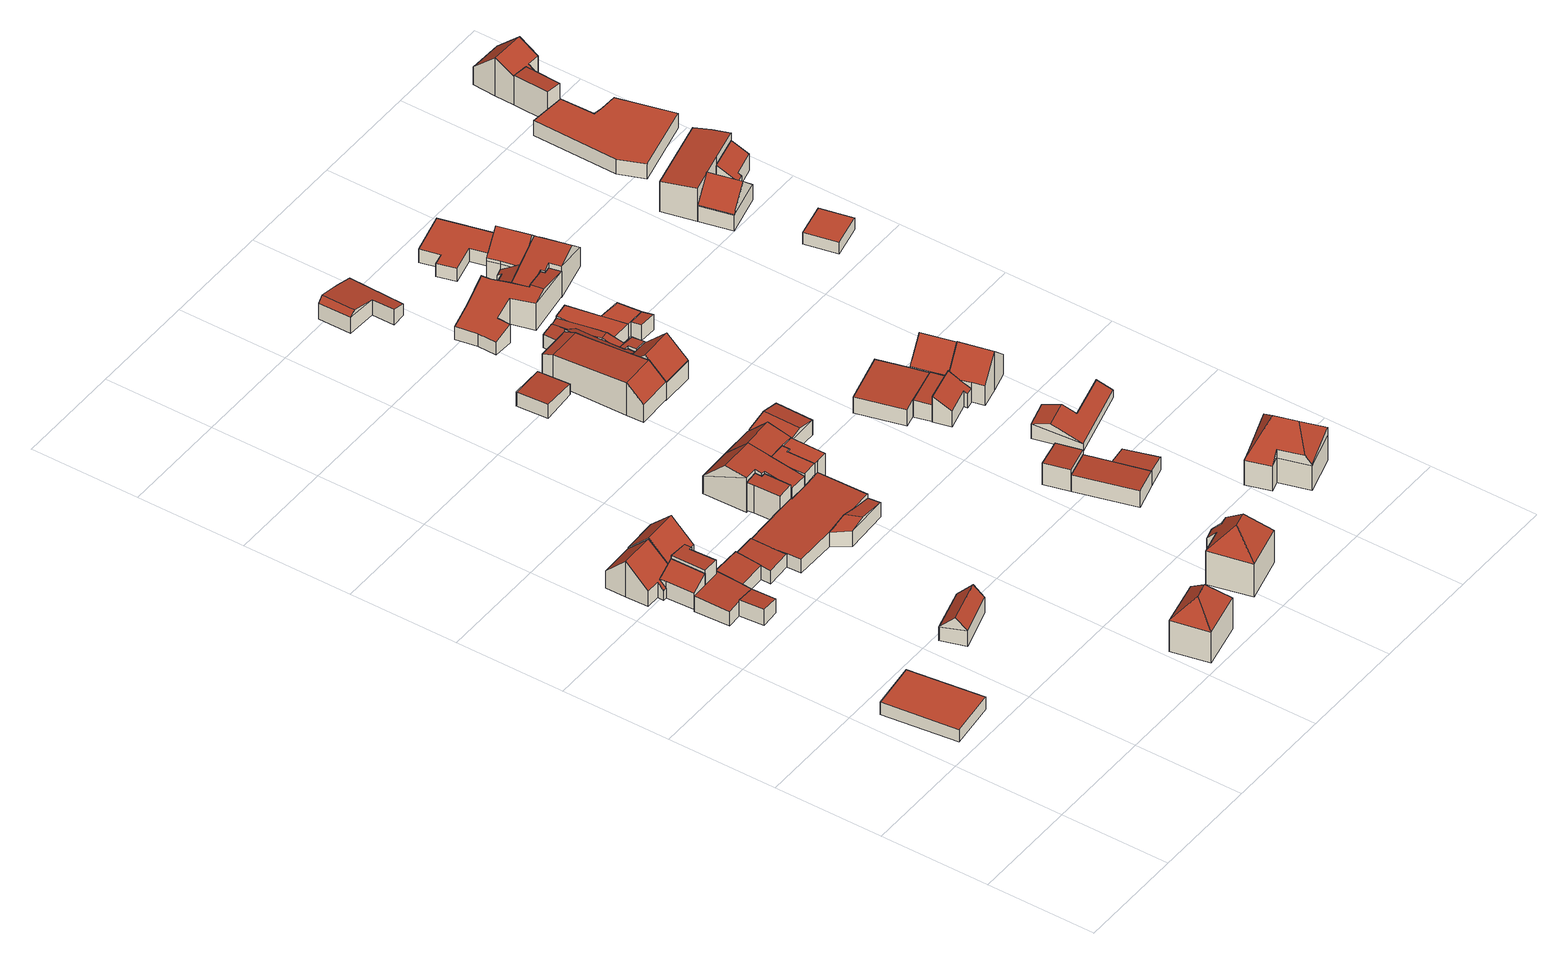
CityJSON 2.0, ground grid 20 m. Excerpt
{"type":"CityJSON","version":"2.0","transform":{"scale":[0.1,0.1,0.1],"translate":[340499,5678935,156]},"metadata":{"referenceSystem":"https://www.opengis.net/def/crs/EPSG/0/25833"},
"CityObjects":{
"building1":{"type":"Building","attributes":{"Dachtyp_tdc":"tdcPolyFlatRoof","Gemeindeschluessel":14729160,"Dachneigung":0,"QualitaetDacherkennung":52,"Geometrietyp2DReferenz":"3000","function":"31001_9998","roofType":"1000","measuredHeight":2.49},"geometry":[{"type":"MultiSurface","lod":"2","boundaries":[[[0,1,2,3]],[[1,4,5,2]],[[4,6,7,5]],[[6,0,3,7]],[[6,4,1,0]],[[3,2,5,7]]],"semantics":{"surfaces":[{"type":"WallSurface"},{"type":"RoofSurface"},{"type":"GroundSurface"}],"values":[0,0,0,0,1,2]}}]},
"building2":{"type":"Building","attributes":{"Gemeindeschluessel":14729160,"Geometrietyp2DReferenz":"3000","function":"31001_9998","roofType":"9999"},"children":["building2-1","building2-2"]},
"building2-1":{"type":"BuildingPart","attributes":{"Dachtyp_tdc":"tdcGableRoof","Dachneigung":44.66,"QualitaetDacherkennung":89,"Geometrietyp2DReferenz":"3000","roofType":"3100","measuredHeight":7.26},"parents":["building2"],"geometry":[{"type":"MultiSurface","lod":"2","boundaries":[[[8,9,10,11]],[[9,12,13,10]],[[12,14,15,13]],[[14,16,17,15]],[[16,18,19,17]],[[18,20,21,19]],[[20,22,23,21]],[[22,24,25,23]],[[22,20,18,16]],[[16,14,12,9,8,26,24,22]],[[11,10,13,15,17,19,21,23,25,27]],[[27,25,24,26]],[[8,11,27,26]]],"semantics":{"surfaces":[{"type":"WallSurface"},{"type":"RoofSurface"},{"type":"GroundSurface"},{"type":"ClosureSurface"}],"values":[0,0,0,0,0,0,0,0,1,1,2,3,3]}}]},
"building2-2":{"type":"BuildingPart","attributes":{"Dachtyp_tdc":"tdcPolyFlatRoof","Dachneigung":30.08,"QualitaetDacherkennung":95,"Geometrietyp2DReferenz":"3000","roofType":"2100","measuredHeight":5.11},"parents":["building2"],"geometry":[{"type":"MultiSurface","lod":"2","boundaries":[[[28,29,30,25,24]],[[29,31,32,30]],[[31,33,8,11,32]],[[33,31,29,28,34]],[[27,25,30,32,11]],[[24,26,34,28]],[[24,25,27,26]],[[26,8,33,34]],[[26,27,11,8]]],"semantics":{"surfaces":[{"type":"WallSurface"},{"type":"RoofSurface"},{"type":"GroundSurface"},{"type":"ClosureSurface"}],"values":[0,0,0,1,2,0,3,0,3]}}]},
"building3":{"type":"Building","attributes":{"Gemeindeschluessel":14729160,"Geometrietyp2DReferenz":"3000","function":"31001_9998","roofType":"9999"},"children":["building3-1","building3-2"]},
"building3-1":{"type":"BuildingPart","attributes":{"Dachtyp_tdc":"tdcGableRoof","Dachneigung":44.74,"QualitaetDacherkennung":90,"Geometrietyp2DReferenz":"3000","roofType":"3100","measuredHeight":7.7},"parents":["building3"],"geometry":[{"type":"MultiSurface","lod":"2","boundaries":[[[35,36,37,38]],[[36,39,40,37]],[[41,42,43,44]],[[42,35,38,43]],[[35,42,45,46]],[[41,39,36,46,45]],[[45,42,41]],[[35,46,36]],[[38,37,40,44,43]],[[44,40,39,41]]],"semantics":{"surfaces":[{"type":"WallSurface"},{"type":"RoofSurface"},{"type":"GroundSurface"},{"type":"ClosureSurface"}],"values":[0,0,0,0,1,1,0,0,2,3]}}]},
"building3-2":{"type":"BuildingPart","attributes":{"Dachtyp_tdc":"tdcPolyFlatRoof","Dachneigung":3.43,"QualitaetDacherkennung":86,"Geometrietyp2DReferenz":"3000","roofType":"2100","measuredHeight":5.94},"parents":["building3"],"geometry":[{"type":"MultiSurface","lod":"2","boundaries":[[[47,48,49,40,39]],[[48,50,51,49]],[[50,52,53,51]],[[52,54,55,53]],[[54,56,41,44,55]],[[56,54,52,50,48,47]],[[40,49,51,53,55,44]],[[47,39,41,56]],[[39,40,44,41]]],"semantics":{"surfaces":[{"type":"WallSurface"},{"type":"RoofSurface"},{"type":"GroundSurface"},{"type":"ClosureSurface"}],"values":[0,0,0,0,0,1,2,0,3]}}]},
"building4":{"type":"Building","attributes":{"Gemeindeschluessel":14729160,"Dachtyp_tdc":"tdcGableRoof","Dachneigung":44.25,"QualitaetDacherkennung":59,"Geometrietyp2DReferenz":"3000","function":"31001_9998","roofType":"3100","measuredHeight":5.22},"geometry":[{"type":"MultiSurface","lod":"2","boundaries":[[[57,58,59,60]],[[58,61,62,59]],[[61,63,64,62]],[[63,57,60,64]],[[61,58,65]],[[57,63,66]],[[58,57,66,65]],[[63,61,65,66]],[[60,59,62,64]]],"semantics":{"surfaces":[{"type":"WallSurface"},{"type":"RoofSurface"},{"type":"GroundSurface"}],"values":[0,0,0,0,0,0,1,1,2]}}]},
"building5":{"type":"Building","attributes":{"Gemeindeschluessel":14729160,"Geometrietyp2DReferenz":"3000","function":"31001_9998","roofType":"9999"},"children":["building5-1","building5-2","building5-3","building5-4","building5-5","building5-6","building5-7"]},
"building5-1":{"type":"BuildingPart","attributes":{"Dachtyp_tdc":"tdcPolyFlatRoof","Dachneigung":4.01,"QualitaetDacherkennung":98,"Geometrietyp2DReferenz":"3000","roofType":"2100","measuredHeight":5.88},"parents":["building5"],"geometry":[{"type":"MultiSurface","lod":"2","boundaries":[[[67,68,69,70,71]],[[68,72,73,69]],[[72,74,75,73]],[[74,76,77,75]],[[76,78,79,77]],[[78,80,81,82,79]],[[80,78,76,74,72,68,67]],[[70,69,73,75,77,79,82]],[[67,71,81,80]],[[71,70,82,81]]],"semantics":{"surfaces":[{"type":"WallSurface"},{"type":"RoofSurface"},{"type":"GroundSurface"},{"type":"ClosureSurface"}],"values":[0,0,0,0,0,0,1,2,0,3]}}]},
"building5-2":{"type":"BuildingPart","attributes":{"Dachtyp_tdc":"tdcPolyFlatRoof","Dachneigung":2.59,"QualitaetDacherkennung":65,"Geometrietyp2DReferenz":"3000","roofType":"2100","measuredHeight":3.48},"parents":["building5"],"geometry":[{"type":"MultiSurface","lod":"2","boundaries":[[[83,71,70,84]],[[81,85,86,82]],[[85,87,88,86]],[[87,89,90,88]],[[89,91,92,90]],[[91,93,94,92]],[[93,95,96,97,94]],[[98,99,100,101]],[[98,102,103,104,99]],[[105,106,102,98,101,107,108,95,93,91,89,87,85,81,71,83]],[[84,70,82,86,88,90,92,94,97,100,99,104,109]],[[82,70,71,81]],[[108,96,95]],[[101,100,97,96]],[[101,96,108,107]],[[106,103,102]],[[105,109,104,103,106]],[[84,109,105,83]]],"semantics":{"surfaces":[{"type":"WallSurface"},{"type":"RoofSurface"},{"type":"GroundSurface"},{"type":"ClosureSurface"}],"values":[0,0,0,0,0,0,0,0,0,1,2,3,0,3,3,0,3,3]}}]},
"building5-3":{"type":"BuildingPart","attributes":{"Dachtyp_tdc":"tdcGableRoof","Dachneigung":10.36,"QualitaetDacherkennung":60,"Geometrietyp2DReferenz":"3000","roofType":"3100","measuredHeight":3.7},"parents":["building5"],"geometry":[{"type":"MultiSurface","lod":"2","boundaries":[[[96,110,111,97]],[[110,112,113,111]],[[112,101,100,113]],[[112,110,114]],[[110,96,108,115,114]],[[101,112,114,115,107]],[[97,111,113,100]],[[96,97,100,101]],[[107,115,108]],[[101,107,108,96]]],"semantics":{"surfaces":[{"type":"WallSurface"},{"type":"RoofSurface"},{"type":"GroundSurface"},{"type":"ClosureSurface"}],"values":[0,0,0,0,1,1,2,3,0,3]}}]},
"building5-4":{"type":"BuildingPart","attributes":{"Dachtyp_tdc":"tdcPolyFlatRoof","Dachneigung":4.79,"QualitaetDacherkennung":87,"Geometrietyp2DReferenz":"3000","roofType":"2100","measuredHeight":3.18},"parents":["building5"],"geometry":[{"type":"MultiSurface","lod":"2","boundaries":[[[116,117,118,119]],[[117,120,121,122,118]],[[123,116,119,124]],[[123,120,117,116]],[[119,118,122,124]],[[123,121,120]],[[123,124,122,121]]],"semantics":{"surfaces":[{"type":"WallSurface"},{"type":"RoofSurface"},{"type":"GroundSurface"},{"type":"ClosureSurface"}],"values":[0,0,0,1,2,0,3]}}]},
"building5-5":{"type":"BuildingPart","attributes":{"Dachtyp_tdc":"tdcPolyFlatRoof","Dachneigung":2.57,"QualitaetDacherkennung":81,"Geometrietyp2DReferenz":"3000","roofType":"2100","measuredHeight":2.87},"parents":["building5"],"geometry":[{"type":"MultiSurface","lod":"2","boundaries":[[[103,125,126,104]],[[125,127,128,126]],[[129,130,84,131]],[[130,83,84]],[[132,130,129,127,125,103,106]],[[104,126,128,131,84,109]],[[131,128,127,129]],[[132,105,83,130]],[[105,109,84,83]],[[106,105,132]],[[103,104,109,105,106]]],"semantics":{"surfaces":[{"type":"WallSurface"},{"type":"RoofSurface"},{"type":"GroundSurface"},{"type":"ClosureSurface"}],"values":[0,0,0,0,1,2,3,0,3,0,3]}}]},
"building5-6":{"type":"BuildingPart","attributes":{"Dachtyp_tdc":"tdcPolyFlatRoof","Dachneigung":2.73,"QualitaetDacherkennung":83,"Geometrietyp2DReferenz":"3000","roofType":"2100","measuredHeight":3.48},"parents":["building5"],"geometry":[{"type":"MultiSurface","lod":"2","boundaries":[[[133,134,135,136]],[[134,137,138,135]],[[137,139,140,138]],[[141,142,143]],[[141,123,124,142]],[[121,144,145,122]],[[144,146,147,145]],[[146,148,149,147]],[[148,150,151,149]],[[150,152,153,151]],[[152,154,155,153]],[[154,133,136,155]],[[154,152,150,148,146,144,121,123,141,156,157,158,139,137,134,133]],[[136,135,138,140,159,160,142,124,122,145,147,149,151,153,155]],[[159,140,139,158]],[[157,160,159,158]],[[141,143,156]],[[160,157,156,143,142]],[[122,124,123,121]]],"semantics":{"surfaces":[{"type":"WallSurface"},{"type":"RoofSurface"},{"type":"GroundSurface"},{"type":"ClosureSurface"}],"values":[0,0,0,0,0,0,0,0,0,0,0,0,1,2,3,3,0,3,3]}}]},
"building5-7":{"type":"BuildingPart","attributes":{"Dachtyp_tdc":"tdcPolyFlatRoof","Dachneigung":5.09,"QualitaetDacherkennung":87,"Geometrietyp2DReferenz":"3000","roofType":"2100","measuredHeight":3.26},"parents":["building5"],"geometry":[{"type":"MultiSurface","lod":"2","boundaries":[[[161,143,142,128,127]],[[162,163,129,131,140,139]],[[162,164,156,143,161,163]],[[131,128,142,160,159,140]],[[161,127,129,163]],[[127,128,131,129]],[[158,157,156,164]],[[158,159,160,157]],[[160,142,143,156,157]],[[139,158,164,162]],[[139,140,159,158]]],"semantics":{"surfaces":[{"type":"WallSurface"},{"type":"RoofSurface"},{"type":"GroundSurface"},{"type":"ClosureSurface"}],"values":[0,0,1,2,0,3,0,3,3,0,3]}}]},
"building6":{"type":"Building","attributes":{"Dachtyp_tdc":"tdcHipRoof","Gemeindeschluessel":14729160,"Dachneigung":46.12,"QualitaetDacherkennung":75,"Geometrietyp2DReferenz":"3000","function":"31001_9998","roofType":"3200","measuredHeight":10.06},"geometry":[{"type":"MultiSurface","lod":"2","boundaries":[[[165,166,167,168]],[[166,169,170,167]],[[169,171,172,170]],[[171,165,168,172]],[[169,166,173]],[[165,171,174]],[[166,165,174,173]],[[171,169,173,174]],[[168,167,170,172]]],"semantics":{"surfaces":[{"type":"WallSurface"},{"type":"RoofSurface"},{"type":"GroundSurface"}],"values":[0,0,0,0,1,1,1,1,2]}}]},
"building7":{"type":"Building","attributes":{"Dachtyp_tdc":"tdcFreeFormRoof","Gemeindeschluessel":14729160,"Dachneigung":10.23,"QualitaetDacherkennung":40,"Geometrietyp2DReferenz":"3000","function":"31001_9998","roofType":"5000","measuredHeight":7.68},"geometry":[{"type":"MultiSurface","lod":"2","boundaries":[[[175,176,177,178]],[[176,179,180,177]],[[179,181,182,180]],[[181,183,184,182]],[[183,185,186,184]],[[185,187,188,186]],[[187,189,190,188]],[[189,191,192,190]],[[191,175,178,192]],[[183,181,179,193,194,191,189,187,185]],[[194,193,176,175]],[[179,176,193]],[[175,191,194]],[[178,177,180,182,184,186,188,190,192]]],"semantics":{"surfaces":[{"type":"WallSurface"},{"type":"RoofSurface"},{"type":"GroundSurface"}],"values":[0,0,0,0,0,0,0,0,0,1,1,0,0,2]}}]},
"building8":{"type":"Building","attributes":{"Gemeindeschluessel":14729160,"Geometrietyp2DReferenz":"3000","function":"31001_9998","roofType":"9999"},"children":["building8-1","building8-2"]},
"building8-1":{"type":"BuildingPart","attributes":{"Dachtyp_tdc":"tdcPolyFlatRoof","Dachneigung":0,"QualitaetDacherkennung":99,"Geometrietyp2DReferenz":"3000","roofType":"1000","measuredHeight":6.46},"parents":["building8"],"geometry":[{"type":"MultiSurface","lod":"2","boundaries":[[[195,196,197,198,199]],[[200,201,202,203,204]],[[200,205,206,201]],[[205,207,208,206]],[[207,195,199,208]],[[207,205,200,204,196,195]],[[199,198,202,201,206,208]],[[203,202,198,197]],[[204,203,197,196]]],"semantics":{"surfaces":[{"type":"WallSurface"},{"type":"RoofSurface"},{"type":"GroundSurface"},{"type":"ClosureSurface"}],"values":[0,0,0,0,0,1,2,3,3]}}]},
"building8-2":{"type":"BuildingPart","attributes":{"Dachtyp_tdc":"tdcGableRoof","Dachneigung":44.91,"QualitaetDacherkennung":93,"Geometrietyp2DReferenz":"3000","roofType":"3100","measuredHeight":7.45},"parents":["building8"],"geometry":[{"type":"MultiSurface","lod":"2","boundaries":[[[209,210,211,212]],[[210,203,202,211]],[[197,176,213,198]],[[176,209,212,213]],[[176,214,215,209]],[[204,216,215,214,196]],[[197,196,214,176]],[[210,216,204,203]],[[209,215,216,210]],[[212,211,202,198,213]],[[198,202,203,197]],[[203,204,196,197]]],"semantics":{"surfaces":[{"type":"WallSurface"},{"type":"RoofSurface"},{"type":"GroundSurface"},{"type":"ClosureSurface"}],"values":[0,0,0,0,1,1,0,0,0,2,3,3]}}]},
"building9":{"type":"Building","attributes":{"Dachtyp_tdc":"tdcPolyFlatRoof","Gemeindeschluessel":14729160,"Dachneigung":0,"QualitaetDacherkennung":66,"Geometrietyp2DReferenz":"3000","function":"31001_9998","roofType":"1000","measuredHeight":5.79},"geometry":[{"type":"MultiSurface","lod":"2","boundaries":[[[217,218,219,92]],[[218,220,221,219]],[[220,222,223,221]],[[222,224,225,223]],[[224,226,227,225]],[[226,228,94,227]],[[228,217,92,94]],[[228,226,224,222,220,218,217]],[[92,219,221,223,225,227,94]]],"semantics":{"surfaces":[{"type":"WallSurface"},{"type":"RoofSurface"},{"type":"GroundSurface"}],"values":[0,0,0,0,0,0,0,1,2]}}]},
"building10":{"type":"Building","attributes":{"Dachtyp_tdc":"tdcHipRoof","Gemeindeschluessel":14729160,"Dachneigung":45.1,"QualitaetDacherkennung":63,"Geometrietyp2DReferenz":"3000","function":"31001_9998","roofType":"3200","measuredHeight":10.69},"geometry":[{"type":"MultiSurface","lod":"2","boundaries":[[[229,230,231,232]],[[230,233,234,231]],[[233,235,236,234]],[[235,237,238,236]],[[237,239,240,238]],[[239,241,242,240]],[[241,243,244,242]],[[243,229,232,244]],[[239,237,245]],[[235,233,246]],[[237,235,246,245]],[[233,230,229,243,241,239,245,246]],[[232,231,234,236,238,240,242,244]]],"semantics":{"surfaces":[{"type":"WallSurface"},{"type":"RoofSurface"},{"type":"GroundSurface"}],"values":[0,0,0,0,0,0,0,0,1,1,1,1,2]}}]},
"building11":{"type":"Building","attributes":{"Dachtyp_tdc":"tdcPolyFlatRoof","Gemeindeschluessel":14729160,"Dachneigung":5.18,"QualitaetDacherkennung":66,"Geometrietyp2DReferenz":"3000","function":"31001_9998","roofType":"2100","measuredHeight":2.78},"geometry":[{"type":"MultiSurface","lod":"2","boundaries":[[[247,248,249,250]],[[248,251,252,249]],[[251,253,254,252]],[[253,247,250,254]],[[253,251,248,247]],[[250,249,252,254]]],"semantics":{"surfaces":[{"type":"WallSurface"},{"type":"RoofSurface"},{"type":"GroundSurface"}],"values":[0,0,0,0,1,2]}}]},
"building12":{"type":"Building","attributes":{"Dachtyp_tdc":"tdcGableRoof","Gemeindeschluessel":14729160,"Dachneigung":15.88,"QualitaetDacherkennung":86,"Geometrietyp2DReferenz":"3000","function":"31001_9998","roofType":"3100","measuredHeight":3.77},"geometry":[{"type":"MultiSurface","lod":"2","boundaries":[[[255,256,257,258]],[[256,259,260,257]],[[259,261,262,260]],[[261,255,258,262]],[[259,256,263]],[[255,261,264]],[[256,255,264,263]],[[261,259,263,264]],[[258,257,260,262]]],"semantics":{"surfaces":[{"type":"WallSurface"},{"type":"RoofSurface"},{"type":"GroundSurface"}],"values":[0,0,0,0,0,0,1,1,2]}}]},
"building13":{"type":"Building","attributes":{"Dachtyp_tdc":"tdcCutGableRoof","Gemeindeschluessel":14729160,"Dachneigung":3.29,"QualitaetDacherkennung":77,"Geometrietyp2DReferenz":"3000","function":"31001_9998","roofType":"9999","measuredHeight":6.58},"geometry":[{"type":"MultiSurface","lod":"2","boundaries":[[[265,266,267,268]],[[266,269,270,267]],[[269,271,272,270]],[[271,273,274,272]],[[273,275,276,274]],[[275,277,278,276]],[[277,279,280,278]],[[279,281,282,280]],[[281,283,284,282]],[[283,265,268,284]],[[271,269,266,265]],[[279,277,275,273]],[[265,283,281,279,273,271]],[[268,267,270,272,274,276,278,280,282,284]]],"semantics":{"surfaces":[{"type":"WallSurface"},{"type":"RoofSurface"},{"type":"GroundSurface"}],"values":[0,0,0,0,0,0,0,0,0,0,1,1,1,2]}}]},
"building14":{"type":"Building","attributes":{"Dachtyp_tdc":"tdcPolyFlatRoof","Gemeindeschluessel":14729160,"Dachneigung":4.86,"QualitaetDacherkennung":86,"Geometrietyp2DReferenz":"3000","function":"31001_9998","roofType":"2100","measuredHeight":3.41},"geometry":[{"type":"MultiSurface","lod":"2","boundaries":[[[285,286,287,288]],[[286,289,290,287]],[[289,291,292,290]],[[291,293,294,292]],[[293,285,288,294]],[[293,291,289,286,285]],[[288,287,290,292,294]]],"semantics":{"surfaces":[{"type":"WallSurface"},{"type":"RoofSurface"},{"type":"GroundSurface"}],"values":[0,0,0,0,0,1,2]}}]},
"building15":{"type":"Building","attributes":{"Dachtyp_tdc":"tdcPolyFlatRoof","Gemeindeschluessel":14729160,"Dachneigung":4.47,"QualitaetDacherkennung":78,"Geometrietyp2DReferenz":"3000","function":"31001_9998","roofType":"2100","measuredHeight":4.34},"geometry":[{"type":"MultiSurface","lod":"2","boundaries":[[[295,296,297,298]],[[296,299,290,297]],[[299,300,287,290]],[[300,295,298,287]],[[300,299,296,295]],[[298,297,290,287]]],"semantics":{"surfaces":[{"type":"WallSurface"},{"type":"RoofSurface"},{"type":"GroundSurface"}],"values":[0,0,0,0,1,2]}}]},
"building16":{"type":"Building","attributes":{"Dachtyp_tdc":"tdcFreeFormRoof","Gemeindeschluessel":14729160,"Dachneigung":13.84,"QualitaetDacherkennung":41,"Geometrietyp2DReferenz":"3000","function":"31001_9998","roofType":"5000","measuredHeight":4.26},"geometry":[{"type":"MultiSurface","lod":"2","boundaries":[[[301,302,303,304]],[[302,305,306,303]],[[305,307,308,306]],[[307,309,310,308]],[[309,311,312,310]],[[311,313,314,312]],[[313,301,304,314]],[[305,302,301,313,311,315,316]],[[307,316,315,309]],[[307,305,316]],[[311,309,315]],[[304,303,306,308,310,312,314]]],"semantics":{"surfaces":[{"type":"WallSurface"},{"type":"RoofSurface"},{"type":"GroundSurface"}],"values":[0,0,0,0,0,0,0,1,1,0,0,2]}}]},
"building17":{"type":"Building","attributes":{"Gemeindeschluessel":14729160,"Geometrietyp2DReferenz":"3000","function":"31001_9998","roofType":"9999"},"children":["building17-1","building17-2"]},
"building17-1":{"type":"BuildingPart","attributes":{"Dachtyp_tdc":"tdcPolyFlatRoof","Dachneigung":32.35,"QualitaetDacherkennung":87,"Geometrietyp2DReferenz":"3000","roofType":"2100","measuredHeight":5.64},"parents":["building17"],"geometry":[{"type":"MultiSurface","lod":"2","boundaries":[[[317,318,319,320,321]],[[318,322,323,319]],[[322,324,325,323]],[[324,326,327,325]],[[326,328,329,327]],[[328,330,331,329]],[[330,332,333,331]],[[332,330,328,326,324,322,318,317,334]],[[320,319,323,325,327,329,331,333]],[[321,334,317]],[[320,333,332,334,321]]],"semantics":{"surfaces":[{"type":"WallSurface"},{"type":"RoofSurface"},{"type":"GroundSurface"},{"type":"ClosureSurface"}],"values":[0,0,0,0,0,0,0,1,2,0,3]}}]},
"building17-2":{"type":"BuildingPart","attributes":{"Dachtyp_tdc":"tdcGableRoof","Dachneigung":43.99,"QualitaetDacherkennung":88,"Geometrietyp2DReferenz":"3000","roofType":"3100","measuredHeight":7.47},"parents":["building17"],"geometry":[{"type":"MultiSurface","lod":"2","boundaries":[[[335,321,320,336]],[[337,333,332]],[[337,338,339,333]],[[338,340,341,339]],[[340,335,336,341]],[[342,343,344,345]],[[321,344,343,338,337,334]],[[335,345,344,321]],[[340,342,345,335]],[[338,343,342,340]],[[336,320,333,339,341]],[[332,334,337]],[[333,320,321,334,332]]],"semantics":{"surfaces":[{"type":"WallSurface"},{"type":"RoofSurface"},{"type":"GroundSurface"},{"type":"ClosureSurface"}],"values":[0,0,0,0,0,1,1,0,0,0,2,0,3]}}]},
"building18":{"type":"Building","attributes":{"Dachtyp_tdc":"tdcPolyFlatRoof","Gemeindeschluessel":14729160,"Dachneigung":4.41,"QualitaetDacherkennung":85,"Geometrietyp2DReferenz":"3000","function":"31001_9998","roofType":"2100","measuredHeight":3.03},"geometry":[{"type":"MultiSurface","lod":"2","boundaries":[[[291,346,347,292]],[[346,348,349,347]],[[348,293,294,349]],[[293,291,292,294]],[[293,348,346,291]],[[292,347,349,294]]],"semantics":{"surfaces":[{"type":"WallSurface"},{"type":"RoofSurface"},{"type":"GroundSurface"}],"values":[0,0,0,0,1,2]}}]},
"building19":{"type":"Building","attributes":{"Gemeindeschluessel":14729160,"Geometrietyp2DReferenz":"3000","function":"31001_9998","roofType":"9999"},"children":["building19-1","building19-2","building19-3","building19-4","building19-5","building19-6"]},
"building19-1":{"type":"BuildingPart","attributes":{"Dachtyp_tdc":"tdcGableRoof","Dachneigung":10.28,"QualitaetDacherkennung":70,"Geometrietyp2DReferenz":"3000","roofType":"3100","measuredHeight":4.22},"parents":["building19"],"geometry":[{"type":"MultiSurface","lod":"2","boundaries":[[[350,351,352,353]],[[354,355,356,357,358]],[[355,359,360,356]],[[359,361,362,360]],[[363,364,365]],[[363,366,367,368,364]],[[369,370,371,361,359]],[[359,355,354,372,351,350,373,366,363,369]],[[368,353,352,357,356,360,362,374,375,364]],[[373,367,366]],[[350,353,368,367,373]],[[358,372,354]],[[357,352,351,372,358]],[[374,362,361,371]],[[376,370,369]],[[375,374,371,370,376]],[[363,365,376,369]],[[375,376,365,364]]],"semantics":{"surfaces":[{"type":"WallSurface"},{"type":"RoofSurface"},{"type":"GroundSurface"},{"type":"ClosureSurface"}],"values":[0,0,0,0,0,0,1,1,2,0,3,0,3,3,0,3,0,3]}}]},
"building19-2":{"type":"BuildingPart","attributes":{"Dachtyp_tdc":"tdcPolyFlatRoof","Dachneigung":7.37,"QualitaetDacherkennung":86,"Geometrietyp2DReferenz":"3000","roofType":"2100","measuredHeight":4.14},"parents":["building19"],"geometry":[{"type":"MultiSurface","lod":"2","boundaries":[[[377,378,379,362,361]],[[378,380,381,379]],[[380,382,383,381]],[[382,384,385,383]],[[384,328,386,385]],[[365,376,370,328,384,382,380,378,377,387,370,376]],[[374,362,379,381,383,385,386,374,375,364,375]],[[361,371,387,377]],[[361,362,374,371]],[[365,364,375,376]],[[370,371,374,386,328]],[[376,375,374,371,370]],[[371,370,387]]],"semantics":{"surfaces":[{"type":"WallSurface"},{"type":"RoofSurface"},{"type":"GroundSurface"},{"type":"ClosureSurface"}],"values":[0,0,0,0,0,1,2,0,3,0,0,3,0]}}]},
"building19-3":{"type":"BuildingPart","attributes":{"Dachtyp_tdc":"tdcPolyFlatRoof","Dachneigung":5.92,"QualitaetDacherkennung":95,"Geometrietyp2DReferenz":"3000","roofType":"2100","measuredHeight":3.13},"parents":["building19"],"geometry":[{"type":"MultiSurface","lod":"2","boundaries":[[[388,389,390,391]],[[389,392,350,353,390]],[[367,388,391,368]],[[367,373,392,389,388]],[[391,390,353,368]],[[373,350,392]],[[368,353,350,373,367]]],"semantics":{"surfaces":[{"type":"WallSurface"},{"type":"RoofSurface"},{"type":"GroundSurface"},{"type":"ClosureSurface"}],"values":[0,0,0,1,2,0,3]}}]},
"building19-4":{"type":"BuildingPart","attributes":{"Dachtyp_tdc":"tdcPolyFlatRoof","Dachneigung":0,"QualitaetDacherkennung":76,"Geometrietyp2DReferenz":"3000","roofType":"1000","measuredHeight":2.95},"parents":["building19"],"geometry":[{"type":"MultiSurface","lod":"2","boundaries":[[[393,394,395,352,351]],[[394,396,397,398,395]],[[399,400,401,402,403]],[[400,358,357,401]],[[400,399,396,394,393,372,358]],[[357,352,395,398,402,401]],[[351,372,393]],[[352,357,358,372,351]],[[403,397,396,399]],[[403,402,398,397]]],"semantics":{"surfaces":[{"type":"WallSurface"},{"type":"RoofSurface"},{"type":"GroundSurface"},{"type":"ClosureSurface"}],"values":[0,0,0,0,1,2,0,3,0,3]}}]},
"building19-5":{"type":"BuildingPart","attributes":{"Dachtyp_tdc":"tdcPolyFlatRoof","Dachneigung":0,"QualitaetDacherkennung":89,"Geometrietyp2DReferenz":"3000","roofType":"1000","measuredHeight":2.8},"parents":["building19"],"geometry":[{"type":"MultiSurface","lod":"2","boundaries":[[[397,404,405,398]],[[404,406,407,405]],[[408,403,402,409]],[[403,408,406,404,397]],[[398,405,407,409,402]],[[409,407,406,408]],[[398,402,403,397]]],"semantics":{"surfaces":[{"type":"WallSurface"},{"type":"RoofSurface"},{"type":"GroundSurface"},{"type":"ClosureSurface"}],"values":[0,0,0,1,2,3,3]}}]},
"building19-6":{"type":"BuildingPart","attributes":{"Dachtyp_tdc":"tdcPolyFlatRoof","Dachneigung":7.01,"QualitaetDacherkennung":79,"Geometrietyp2DReferenz":"3000","roofType":"2100","measuredHeight":3.07},"parents":["building19"],"geometry":[{"type":"MultiSurface","lod":"2","boundaries":[[[410,411,407,406]],[[410,412,413,411]],[[412,408,409,413]],[[408,412,410,406]],[[407,411,413,409]],[[406,407,409,408]]],"semantics":{"surfaces":[{"type":"WallSurface"},{"type":"RoofSurface"},{"type":"GroundSurface"},{"type":"ClosureSurface"}],"values":[0,0,0,1,2,3]}}]},
"building20":{"type":"Building","attributes":{"Gemeindeschluessel":14729160,"Geometrietyp2DReferenz":"3000","function":"31001_9998","roofType":"9999"},"children":["building20-1","building20-2"]},
"building20-1":{"type":"BuildingPart","attributes":{"Dachtyp_tdc":"tdcPolyFlatRoof","Dachneigung":3.21,"QualitaetDacherkennung":86,"Geometrietyp2DReferenz":"3000","roofType":"2100","measuredHeight":3.82},"parents":["building20"],"geometry":[{"type":"MultiSurface","lod":"2","boundaries":[[[414,415,416,417]],[[414,418,419,415]],[[418,420,421,419]],[[420,422,423,421]],[[422,424,425,423]],[[424,426,427,425]],[[426,424,422,420,418,414,417,428]],[[416,415,419,421,423,425,427]],[[417,416,427,426,428]]],"semantics":{"surfaces":[{"type":"WallSurface"},{"type":"RoofSurface"},{"type":"GroundSurface"},{"type":"ClosureSurface"}],"values":[0,0,0,0,0,0,1,2,3]}}]},
"building20-2":{"type":"BuildingPart","attributes":{"Dachtyp_tdc":"tdcPolyFlatRoof","Dachneigung":3.66,"QualitaetDacherkennung":65,"Geometrietyp2DReferenz":"3000","roofType":"2100","measuredHeight":3.85},"parents":["building20"],"geometry":[{"type":"MultiSurface","lod":"2","boundaries":[[[429,417,416,430]],[[431,432,433,427,426]],[[432,429,430,433]],[[432,431,428,417,429]],[[430,416,427,433]],[[426,428,431]],[[427,416,417,428,426]]],"semantics":{"surfaces":[{"type":"WallSurface"},{"type":"RoofSurface"},{"type":"GroundSurface"},{"type":"ClosureSurface"}],"values":[0,0,0,1,2,0,3]}}]},
"building21":{"type":"Building","attributes":{"Dachtyp_tdc":"tdcFreeFormRoof","Gemeindeschluessel":14729160,"Dachneigung":20.89,"QualitaetDacherkennung":22,"Geometrietyp2DReferenz":"3000","function":"31001_9998","roofType":"5000","measuredHeight":6.48},"geometry":[{"type":"MultiSurface","lod":"2","boundaries":[[[434,435,436,437]],[[435,438,439,436]],[[438,440,441,439]],[[440,442,443,441]],[[442,444,445,443]],[[444,446,447,445]],[[446,448,449,447]],[[448,450,451,449]],[[450,452,453,451]],[[452,454,455,453]],[[454,456,457,455]],[[456,458,459,457]],[[458,460,461,459]],[[460,462,463,461]],[[462,464,465,463]],[[464,434,437,465]],[[444,442,440,438,466,467]],[[446,467,466,435,434,464,462,460,458,456,454,452,450,448]],[[446,444,467]],[[438,435,466]],[[437,436,439,441,443,445,447,449,451,453,455,457,459,461,463,465]]],"semantics":{"surfaces":[{"type":"WallSurface"},{"type":"RoofSurface"},{"type":"GroundSurface"}],"values":[0,0,0,0,0,0,0,0,0,0,0,0,0,0,0,0,1,1,0,0,2]}}]},
"building22":{"type":"Building","attributes":{"Dachtyp_tdc":"tdcFreeFormRoof","Gemeindeschluessel":14729160,"Dachneigung":41.12,"QualitaetDacherkennung":56,"Geometrietyp2DReferenz":"3000","function":"31001_9998","roofType":"5000","measuredHeight":10.03},"geometry":[{"type":"MultiSurface","lod":"2","boundaries":[[[468,469,470,471]],[[469,472,473,470]],[[472,474,475,473]],[[474,476,477,475]],[[476,478,479,477]],[[478,480,481,479]],[[480,468,471,481]],[[482,483,484,485]],[[486,487,468,488]],[[486,488,485,484]],[[480,489,482,485,488,468]],[[469,487,486,472]],[[472,486,484,474]],[[468,487,469]],[[476,483,482,489,478]],[[474,484,483,476]],[[478,489,480]],[[471,470,473,475,477,479,481]]],"semantics":{"surfaces":[{"type":"WallSurface"},{"type":"RoofSurface"},{"type":"GroundSurface"}],"values":[0,0,0,0,0,0,0,1,1,1,1,0,0,0,0,0,0,2]}}]},
"building23":{"type":"Building","attributes":{"Gemeindeschluessel":14729160,"Geometrietyp2DReferenz":"3000","function":"31001_9998","roofType":"9999"},"children":["building23-1","building23-2"]},
"building23-1":{"type":"BuildingPart","attributes":{"Dachtyp_tdc":"tdcGableRoof","Dachneigung":43.94,"QualitaetDacherkennung":77,"Geometrietyp2DReferenz":"3000","roofType":"3100","measuredHeight":7.94},"parents":["building23"],"geometry":[{"type":"MultiSurface","lod":"2","boundaries":[[[432,490,491,492]],[[490,493,494,491]],[[493,495,496,494]],[[495,497,498,496]],[[497,499,500,498]],[[499,501,502,503,500]],[[497,495,493,490]],[[490,432,504,501,499,497]],[[492,491,494,496,498,500,503]],[[504,502,501]],[[492,503,502,504,432]]],"semantics":{"surfaces":[{"type":"WallSurface"},{"type":"RoofSurface"},{"type":"GroundSurface"},{"type":"ClosureSurface"}],"values":[0,0,0,0,0,0,1,1,2,0,3]}}]},
"building23-2":{"type":"BuildingPart","attributes":{"Dachtyp_tdc":"tdcPolyFlatRoof","Dachneigung":31,"QualitaetDacherkennung":71,"Geometrietyp2DReferenz":"3000","roofType":"2100","measuredHeight":5.21},"parents":["building23"],"geometry":[{"type":"MultiSurface","lod":"2","boundaries":[[[502,505,506,503]],[[505,507,508,506]],[[507,509,510,508]],[[509,511,512,510]],[[511,513,432,492,512]],[[513,511,509,507,505,502,504]],[[503,506,508,510,512,492]],[[504,432,513]],[[502,503,492,432,504]]],"semantics":{"surfaces":[{"type":"WallSurface"},{"type":"RoofSurface"},{"type":"GroundSurface"},{"type":"ClosureSurface"}],"values":[0,0,0,0,0,1,2,0,3]}}]},
"building24":{"type":"Building","attributes":{"Dachtyp_tdc":"tdcFreeFormRoof","Gemeindeschluessel":14729160,"Dachneigung":24.29,"QualitaetDacherkennung":35,"Geometrietyp2DReferenz":"3000","function":"31001_9998","roofType":"5000","measuredHeight":3.87},"geometry":[{"type":"MultiSurface","lod":"2","boundaries":[[[514,515,516,517]],[[515,518,519,516]],[[518,520,521,519]],[[520,522,523,521]],[[522,524,525,523]],[[524,514,517,525]],[[524,522,520,526,527,514]],[[527,526,518,515]],[[515,514,527]],[[520,518,526]],[[517,516,519,521,523,525]]],"semantics":{"surfaces":[{"type":"WallSurface"},{"type":"RoofSurface"},{"type":"GroundSurface"}],"values":[0,0,0,0,0,0,1,1,0,0,2]}}]},
"building25":{"type":"Building","attributes":{"Dachtyp_tdc":"tdcFreeFormRoof","Gemeindeschluessel":14729160,"Dachneigung":44.16,"QualitaetDacherkennung":79,"Geometrietyp2DReferenz":"3000","function":"31001_9998","roofType":"5000","measuredHeight":8.05},"geometry":[{"type":"MultiSurface","lod":"2","boundaries":[[[528,529,530,531]],[[529,532,533,530]],[[532,534,535,533]],[[534,493,536,535]],[[493,528,531,536]],[[493,534,537,538]],[[537,532,529,528,538]],[[532,537,534]],[[493,538,528]],[[531,530,533,535,536]]],"semantics":{"surfaces":[{"type":"WallSurface"},{"type":"RoofSurface"},{"type":"GroundSurface"}],"values":[0,0,0,0,0,1,1,0,0,2]}}]},
"building26":{"type":"Building","attributes":{"Dachtyp_tdc":"tdcFreeFormRoof","Gemeindeschluessel":14729160,"Dachneigung":10.25,"QualitaetDacherkennung":50,"Geometrietyp2DReferenz":"3000","function":"31001_9998","roofType":"5000","measuredHeight":7.21},"geometry":[{"type":"MultiSurface","lod":"2","boundaries":[[[539,540,541,542]],[[540,543,544,541]],[[543,545,546,544]],[[545,547,548,546]],[[547,549,550,548]],[[549,551,552,550]],[[551,553,554,552]],[[553,555,556,554]],[[555,539,542,556]],[[549,547,557,558,540,539,555,553,551]],[[557,545,543,558]],[[543,540,558]],[[547,545,557]],[[542,541,544,546,548,550,552,554,556]]],"semantics":{"surfaces":[{"type":"WallSurface"},{"type":"RoofSurface"},{"type":"GroundSurface"}],"values":[0,0,0,0,0,0,0,0,0,1,1,0,0,2]}}]},
"building27":{"type":"Building","attributes":{"Gemeindeschluessel":14729160,"Geometrietyp2DReferenz":"3000","function":"31001_9998","roofType":"9999"},"children":["building27-1","building27-2"]},
"building27-1":{"type":"BuildingPart","attributes":{"Dachtyp_tdc":"tdcGableRoof","Dachneigung":43.91,"QualitaetDacherkennung":82,"Geometrietyp2DReferenz":"3000","roofType":"3100","measuredHeight":7.77},"parents":["building27"],"geometry":[{"type":"MultiSurface","lod":"2","boundaries":[[[559,560,561,562]],[[563,564,565]],[[563,566,567,564]],[[566,568,569,567]],[[568,559,562,569]],[[568,570,571,559]],[[572,571,570,573,574,575]],[[563,574,573,566]],[[566,573,570,568]],[[559,571,572,560]],[[562,561,564,567,569]],[[565,576,563]],[[564,561,560,576,565]],[[574,563,576,575]],[[560,572,575,576]]],"semantics":{"surfaces":[{"type":"WallSurface"},{"type":"RoofSurface"},{"type":"GroundSurface"},{"type":"ClosureSurface"}],"values":[0,0,0,0,0,1,1,0,0,0,2,0,3,0,3]}}]},
"building27-2":{"type":"BuildingPart","attributes":{"Dachtyp_tdc":"tdcPolyFlatRoof","Dachneigung":32.3,"QualitaetDacherkennung":71,"Geometrietyp2DReferenz":"3000","roofType":"2100","measuredHeight":4.98},"parents":["building27"],"geometry":[{"type":"MultiSurface","lod":"2","boundaries":[[[577,578,579,580]],[[578,581,582,579]],[[581,565,564,582]],[[583,584,585,561,560,572]],[[584,577,580,585]],[[584,583,575,576,565,581,578,577]],[[580,579,582,564,561,585]],[[572,575,583]],[[561,564,565,576,560]],[[560,576,575,572]]],"semantics":{"surfaces":[{"type":"WallSurface"},{"type":"RoofSurface"},{"type":"GroundSurface"},{"type":"ClosureSurface"}],"values":[0,0,0,0,0,1,2,0,3,3]}}]},
"building28":{"type":"Building","attributes":{"Dachtyp_tdc":"tdcPolyFlatRoof","Gemeindeschluessel":14729160,"Dachneigung":0,"QualitaetDacherkennung":83,"Geometrietyp2DReferenz":"3000","function":"31001_9998","roofType":"1000","measuredHeight":2.65},"geometry":[{"type":"MultiSurface","lod":"2","boundaries":[[[586,587,588,589]],[[587,590,591,588]],[[590,592,593,591]],[[592,594,595,593]],[[594,596,597,595]],[[596,598,599,597]],[[598,600,601,599]],[[600,586,589,601]],[[600,598,596,594,592,590,587,586]],[[589,588,591,593,595,597,599,601]]],"semantics":{"surfaces":[{"type":"WallSurface"},{"type":"RoofSurface"},{"type":"GroundSurface"}],"values":[0,0,0,0,0,0,0,0,1,2]}}]},
"building29":{"type":"Building","attributes":{"Dachtyp_tdc":"tdcPolyFlatRoof","Gemeindeschluessel":14729160,"Dachneigung":0,"QualitaetDacherkennung":94,"Geometrietyp2DReferenz":"3000","function":"31001_9998","roofType":"1000","measuredHeight":2.47},"geometry":[{"type":"MultiSurface","lod":"2","boundaries":[[[602,603,604,605]],[[603,606,607,604]],[[606,608,609,607]],[[608,602,605,609]],[[608,606,603,602]],[[605,604,607,609]]],"semantics":{"surfaces":[{"type":"WallSurface"},{"type":"RoofSurface"},{"type":"GroundSurface"}],"values":[0,0,0,0,1,2]}}]},
"building30":{"type":"Building","attributes":{"Gemeindeschluessel":14729160,"Geometrietyp2DReferenz":"3000","function":"31001_9998","roofType":"9999"},"children":["building30-1","building30-2"]},
"building30-1":{"type":"BuildingPart","attributes":{"Dachtyp_tdc":"tdcGableRoof","Dachneigung":44.21,"QualitaetDacherkennung":74,"Geometrietyp2DReferenz":"3000","roofType":"3100","measuredHeight":7.1},"parents":["building30"],"geometry":[{"type":"MultiSurface","lod":"2","boundaries":[[[610,611,612,613]],[[614,615,616]],[[614,617,618,615]],[[617,619,620,618]],[[619,610,613,620]],[[621,622,623,624]],[[611,623,622,617,614,625]],[[610,624,623,611]],[[619,621,624,610]],[[617,622,621,619]],[[613,612,615,618,620]],[[616,625,614]],[[615,612,611,625,616]]],"semantics":{"surfaces":[{"type":"WallSurface"},{"type":"RoofSurface"},{"type":"GroundSurface"},{"type":"ClosureSurface"}],"values":[0,0,0,0,0,1,1,0,0,0,2,0,3]}}]},
"building30-2":{"type":"BuildingPart","attributes":{"Dachtyp_tdc":"tdcPolyFlatRoof","Dachneigung":32.65,"QualitaetDacherkennung":66,"Geometrietyp2DReferenz":"3000","roofType":"2100","measuredHeight":5.35},"parents":["building30"],"geometry":[{"type":"MultiSurface","lod":"2","boundaries":[[[626,627,628,612,611]],[[627,629,630,628]],[[629,631,632,630]],[[631,633,634,632]],[[633,616,615,634]],[[616,633,631,629,627,626,625]],[[612,628,630,632,634,615]],[[611,625,626]],[[612,615,616,625,611]]],"semantics":{"surfaces":[{"type":"WallSurface"},{"type":"RoofSurface"},{"type":"GroundSurface"},{"type":"ClosureSurface"}],"values":[0,0,0,0,0,1,2,0,3]}}]},
"building31":{"type":"Building","attributes":{"Dachtyp_tdc":"tdcPolyFlatRoof","Gemeindeschluessel":14729160,"Dachneigung":6.08,"QualitaetDacherkennung":55,"Geometrietyp2DReferenz":"3000","function":"31001_9998","roofType":"2100","measuredHeight":6.78},"geometry":[{"type":"MultiSurface","lod":"2","boundaries":[[[635,636,613,612]],[[636,637,638,613]],[[637,639,640,638]],[[639,641,642,640]],[[641,643,628,642]],[[643,635,612,628]],[[643,641,639,637,636,635]],[[612,613,638,640,642,628]]],"semantics":{"surfaces":[{"type":"WallSurface"},{"type":"RoofSurface"},{"type":"GroundSurface"}],"values":[0,0,0,0,0,0,1,2]}}]},
"building32":{"type":"Building","attributes":{"Dachtyp_tdc":"tdcPolyFlatRoof","Gemeindeschluessel":14729160,"Dachneigung":0,"QualitaetDacherkennung":50,"Geometrietyp2DReferenz":"3000","function":"31001_9998","roofType":"1000","measuredHeight":2.97},"geometry":[{"type":"MultiSurface","lod":"2","boundaries":[[[644,645,646,647]],[[645,648,649,646]],[[648,650,651,649]],[[650,652,653,651]],[[652,654,655,653]],[[654,656,657,655]],[[656,658,659,657]],[[658,644,647,659]],[[658,656,654,652,650,648,645,644]],[[647,646,649,651,653,655,657,659]]],"semantics":{"surfaces":[{"type":"WallSurface"},{"type":"RoofSurface"},{"type":"GroundSurface"}],"values":[0,0,0,0,0,0,0,0,1,2]}}]},
"building33":{"type":"Building","attributes":{"Gemeindeschluessel":14729160,"Geometrietyp2DReferenz":"3000","function":"31001_9998","roofType":"9999"},"children":["building33-1","building33-2"]},
"building33-1":{"type":"BuildingPart","attributes":{"Dachtyp_tdc":"tdcPolyFlatRoof","Dachneigung":7,"QualitaetDacherkennung":97,"Geometrietyp2DReferenz":"3000","roofType":"2100","measuredHeight":5.97},"parents":["building33"],"geometry":[{"type":"MultiSurface","lod":"2","boundaries":[[[660,661,662,663,664]],[[661,665,666,662]],[[665,667,668,669,666]],[[665,661,660,670,671,672,667]],[[669,673,663,662,666]],[[672,668,667]],[[671,673,669,668,672]],[[664,670,660]],[[663,673,671,670,664]]],"semantics":{"surfaces":[{"type":"WallSurface"},{"type":"RoofSurface"},{"type":"GroundSurface"},{"type":"ClosureSurface"}],"values":[0,0,0,1,2,0,3,0,3]}}]},
"building33-2":{"type":"BuildingPart","attributes":{"Dachtyp_tdc":"tdcGableRoof","Dachneigung":43.79,"QualitaetDacherkennung":90,"Geometrietyp2DReferenz":"3000","roofType":"3100","measuredHeight":7.62},"parents":["building33"],"geometry":[{"type":"MultiSurface","lod":"2","boundaries":[[[674,664,663,675]],[[668,676,677,669]],[[676,678,679,677]],[[678,680,681,679]],[[680,682,683,681]],[[682,684,685,683]],[[684,686,687,685]],[[686,674,675,687]],[[682,680,678,676]],[[676,668,672,688,670,664,674,686,684,682]],[[675,663,673,669,677,679,681,683,685,687]],[[671,670,688]],[[673,663,664,670,671]],[[672,671,688]],[[669,673,671,672,668]]],"semantics":{"surfaces":[{"type":"WallSurface"},{"type":"RoofSurface"},{"type":"GroundSurface"},{"type":"ClosureSurface"}],"values":[0,0,0,0,0,0,0,0,1,1,2,0,3,0,3]}}]}
},
"vertices":[
[25,210,61],[9,347,61],[9,347,36],[25,210,36],[95,358,61],[95,358,36],[112,220,61],[112,220,36],
[45,775,56],[38,775,56],[38,775,37],[45,775,37],[38,786,68],[38,786,37],[12,786,68],[12,786,37],[11,828,109],[11,828,37],[10,865,72],[10,865,37],[74,867,72],[74,867,37],[75,829,109],[75,829,37],[77,788,68],[77,788,37],[45,787,68],[45,787,37],
[77,788,88],[78,725,88],[78,725,37],[47,724,70],[47,724,37],[45,775,70],[45,787,70],
[138,869,74],[140,789,70],[140,789,34],[138,869,34],[114,788,70],[114,788,34],[77,788,70],[74,867,74],[74,867,34],[77,788,34],[75,829,111],[139,831,111],
[114,788,91],[114,775,91],[114,775,34],[108,775,92],[108,775,34],[110,726,92],[110,726,34],[78,725,94],[78,725,34],[77,788,94],
[208,375,59],[288,397,59],[288,397,32],[208,375,32],[301,353,64],[301,353,32],[221,330,64],[221,330,32],[296,372,85],[215,349,85],
[292,732,90],[290,780,90],[290,780,33],[292,732,33],[292,732,64],[289,793,90],[289,793,33],[313,794,92],[313,794,33],[313,781,92],[313,781,33],[320,781,92],[320,781,33],[321,732,92],[321,732,65],[321,732,33],
[211,731,60],[211,731,33],[322,730,65],[322,730,33],[355,730,66],[355,730,33],[362,730,67],[362,730,33],[384,731,68],[384,731,33],[392,731,68],[392,731,33],[394,638,68],[394,638,60],[394,638,33],[216,640,60],[216,640,33],[291,639,33],[291,639,63],[215,666,60],[215,666,59],[215,666,33],[211,727,60],[213,687,60],[296,639,64],[356,638,66],[211,727,33],
[395,614,62],[395,614,33],[313,610,64],[313,610,33],[344,612,70],[332,639,70],
[116,618,62],[82,616,65],[82,616,33],[116,618,33],[78,661,65],[78,661,62],[78,661,33],[114,662,62],[114,662,33],
[168,664,59],[168,664,33],[168,682,60],[168,682,33],[168,730,62],[211,731,62],[168,730,33],[211,727,62],
[114,775,67],[114,788,68],[114,788,33],[114,775,33],[115,775,67],[115,775,33],[120,730,65],[120,730,33],[114,680,63],[114,680,33],[114,680,61],[50,659,62],[50,659,33],[47,724,65],[47,724,33],[78,725,65],[78,725,33],[110,726,65],[110,726,33],[108,775,67],[108,775,33],[113,775,67],[113,775,33],[114,715,65],[114,726,65],[114,730,65],[114,730,33],[114,726,33],
[168,682,62],[120,730,66],[168,730,66],[114,730,66],
[401,76,83],[486,94,83],[486,94,19],[401,76,19],[501,25,83],[501,25,19],[416,7,82],[416,7,19],[467,55,120],[438,48,120],
[287,874,65],[351,876,65],[351,876,29],[287,874,29],[353,795,99],[353,795,29],[355,730,87],[355,730,29],[322,730,87],[322,730,29],[320,781,97],[320,781,29],[313,781,97],[313,781,29],[313,794,99],[313,794,29],[289,793,99],[289,793,29],[352,834,106],[288,833,106],
[355,730,92],[353,795,92],[353,795,65],[353,795,28],[355,730,28],[390,782,92],[390,782,28],[390,796,28],[390,796,65],[390,796,92],[383,782,92],[383,782,28],[384,731,92],[384,731,28],
[412,877,65],[414,796,65],[414,796,28],[412,877,28],[351,876,28],[352,838,102],[413,840,102],[414,796,92],
[384,731,91],[383,782,91],[383,782,33],[390,782,91],[390,782,33],[390,796,91],[390,796,33],[414,796,91],[414,796,33],[414,732,91],[414,732,33],[392,731,91],
[631,155,67],[635,139,84],[635,139,15],[631,155,15],[650,142,84],[650,142,15],[670,65,81],[670,65,15],[586,44,81],[586,44,15],[567,122,84],[567,122,15],[612,133,84],[612,133,15],[608,149,67],[608,149,15],[609,93,122],[636,99,122],
[291,1228,58],[356,1233,52],[356,1233,30],[291,1228,30],[360,1175,52],[360,1175,30],[295,1171,58],[295,1171,30],
[500,884,57],[499,815,57],[499,815,27],[500,884,27],[428,815,54],[428,815,27],[428,885,54],[428,885,27],[466,815,65],[466,884,65],
[438,1080,92],[439,1049,62],[439,1049,26],[438,1080,26],[375,1047,62],[375,1047,26],[374,1078,92],[374,1078,26],[371,1214,84],[371,1214,26],[370,1234,77],[370,1234,26],[433,1236,77],[433,1236,26],[434,1216,84],[434,1216,26],[434,1196,85],[434,1196,26],[436,1130,89],[436,1130,26],
[657,308,51],[627,417,51],[627,417,17],[657,308,17],[681,432,47],[681,432,17],[693,386,47],[693,386,17],[709,322,47],[709,322,17],
[615,463,61],[670,477,56],[670,477,17],[615,463,17],[681,432,56],[627,417,61],
[367,1494,53],[341,1493,60],[341,1493,29],[367,1494,29],[341,1534,60],[341,1534,29],[286,1536,62],[286,1536,29],[286,1597,60],[286,1597,29],[338,1598,61],[338,1598,29],[370,1597,53],[370,1597,29],[296,1597,71],[295,1535,71],
[436,1130,80],[434,1196,81],[434,1196,24],[436,1130,24],[436,1130,59],[433,1236,81],[433,1236,24],[465,1237,60],[465,1237,24],[466,1197,60],[466,1197,24],[468,1147,60],[468,1147,24],[477,1147,55],[477,1147,24],[477,1131,55],[477,1131,24],[470,1131,59],
[439,1049,59],[439,1049,24],[477,1131,59],[499,1131,59],[499,1131,24],[501,1050,59],[501,1050,24],[501,1050,61],[500,1090,99],[438,1088,99],[439,1049,61],
[729,392,44],[729,392,17],[747,332,44],[747,332,17],
[464,1282,46],[481,1285,46],[481,1285,21],[464,1282,21],[482,1202,61],[482,1197,62],[482,1197,21],[482,1202,21],[482,1202,50],[482,1190,63],[482,1190,21],[483,1156,56],[483,1156,21],[466,1197,62],[466,1197,21],[466,1197,54],[465,1237,54],[465,1237,52],[465,1237,21],[467,1189,63],[467,1164,58],[467,1157,57],[482,1260,50],[465,1265,49],[467,1157,21],[467,1189,21],[467,1189,55],
[483,1156,59],[499,1155,59],[499,1155,21],[499,1131,62],[499,1131,21],[477,1131,62],[477,1131,21],[477,1147,60],[477,1147,21],[468,1147,21],[467,1157,59],
[433,1236,52],[436,1278,48],[436,1278,21],[433,1236,21],[464,1282,48],
[481,1285,50],[510,1289,50],[510,1289,21],[521,1229,50],[521,1229,49],[521,1229,21],[529,1183,50],[491,1183,50],[491,1183,21],[529,1183,21],[529,1183,49],
[562,1226,49],[562,1226,21],[566,1183,49],[566,1183,21],[536,1183,49],[536,1183,21],
[568,1162,52],[568,1162,21],[537,1163,52],[537,1163,21],
[607,712,52],[607,712,19],[630,717,19],[630,717,53],[585,798,52],[585,798,19],[672,818,57],[672,818,19],[687,762,57],[687,762,19],[692,740,57],[692,740,19],[695,730,57],[695,730,19],[650,721,55],
[638,686,53],[638,686,19],[695,730,58],[702,701,58],[702,701,19],
[474,1369,83],[482,1336,84],[482,1336,21],[474,1369,21],[528,1347,77],[528,1347,21],[530,1340,77],[530,1340,21],[546,1344,73],[546,1344,21],[551,1323,73],[551,1323,21],[463,1310,76],[463,1310,21],[452,1352,74],[452,1352,21],[416,1350,60],[416,1350,21],[416,1326,59],[416,1326,21],[381,1328,46],[381,1328,21],[381,1362,47],[381,1362,21],[374,1402,47],[374,1402,21],[414,1406,62],[414,1406,21],[464,1414,81],[464,1414,21],[466,1398,81],[466,1398,21],[486,1337,86],[489,1313,86],
[801,212,58],[821,218,58],[821,218,8],[801,212,8],[892,239,58],[892,239,8],[922,139,58],[922,139,8],[850,118,58],[850,118,8],[834,174,58],[834,174,8],[814,168,58],[814,168,8],[847,129,76],[850,118,61],[922,139,75],[877,161,109],[892,239,75],[821,218,61],[865,203,109],[834,174,76],
[741,711,97],[741,711,18],[702,701,18],[779,720,59],[779,720,18],[793,660,59],[793,660,18],[755,650,97],[755,650,18],[716,641,58],[716,641,18],[711,663,58],[711,663,46],[711,663,18],[706,682,58],
[697,660,46],[697,660,18],[696,667,50],[696,667,18],[646,654,50],[646,654,18],[638,686,70],[638,686,18],[702,701,70],
[718,458,29],[697,541,44],[697,541,14],[718,458,14],[744,554,44],[744,554,14],[759,498,42],[759,498,14],[842,519,42],[842,519,14],[849,492,29],[849,492,14],[753,522,53],[705,510,53],
[702,701,59],[692,740,59],[692,740,17],[702,701,17],[687,762,59],[687,762,17],[764,781,59],[764,781,17],[779,720,17],[725,771,97],[740,711,97],
[474,1369,72],[536,1384,83],[536,1384,19],[474,1369,19],[613,1403,58],[613,1403,19],[628,1342,58],[628,1342,19],[551,1323,83],[551,1323,19],[546,1344,83],[546,1344,19],[530,1340,80],[530,1340,19],[528,1347,80],[528,1347,19],[482,1336,72],[482,1336,19],[593,1333,91],[578,1394,91],
[613,1403,56],[536,1384,56],[536,1384,20],[613,1403,20],[527,1422,56],[527,1422,20],[527,1422,45],[521,1444,56],[521,1444,20],[599,1463,56],[599,1463,20],[557,1452,98],[572,1393,98],[536,1384,62],[521,1444,62],[527,1422,62],[533,1396,62],[531,1405,56],
[466,1398,51],[514,1410,51],[514,1410,20],[466,1398,20],[512,1418,45],[512,1418,20],[536,1384,70],[474,1369,70],[474,1369,20],
[540,1490,45],[491,1478,45],[491,1478,18],[540,1490,18],[482,1512,45],[482,1512,18],[503,1517,45],[503,1517,18],[494,1553,45],[494,1553,18],[570,1572,45],[570,1572,18],[595,1470,45],[595,1470,18],[548,1458,45],[548,1458,18],
[884,1032,39],[871,1092,39],[871,1092,15],[884,1032,15],[932,1105,39],[932,1105,15],[945,1045,39],[945,1045,15],
[823,1256,46],[899,1274,46],[899,1274,14],[823,1256,14],[907,1238,46],[907,1238,14],[907,1238,44],[913,1215,46],[913,1215,14],[837,1197,46],[837,1197,14],[837,1197,48],[874,1206,85],[860,1265,85],[823,1256,48],[907,1241,46],
[899,1274,67],[960,1288,67],[960,1288,14],[967,1259,48],[967,1259,14],[921,1248,48],[921,1248,14],[922,1242,44],[922,1242,14],
[899,1274,82],[823,1256,82],[809,1318,75],[809,1318,14],[943,1349,75],[943,1349,14],[953,1320,78],[953,1320,14],[960,1288,82],
[866,1381,39],[848,1427,39],[848,1427,9],[866,1381,9],[850,1584,39],[850,1584,9],[916,1579,39],[916,1579,9],[917,1516,39],[917,1516,9],[935,1514,39],[935,1514,9],[966,1513,39],[966,1513,9],[992,1410,39],[992,1410,9],
[919,1631,69],[917,1581,69],[917,1581,13],[919,1631,13],[919,1631,61],[886,1582,73],[886,1582,13],[888,1647,73],[888,1647,70],[888,1647,13],[919,1645,69],[919,1646,69],[917,1646,70],[919,1646,13],
[925,1631,61],[925,1631,13],[889,1683,90],[889,1683,13],[891,1726,49],[891,1726,13],[953,1724,49],[953,1724,13],[952,1681,90],[952,1681,13],[950,1645,70],[950,1645,13],[926,1646,70],[926,1646,13],[919,1646,70]
]}
